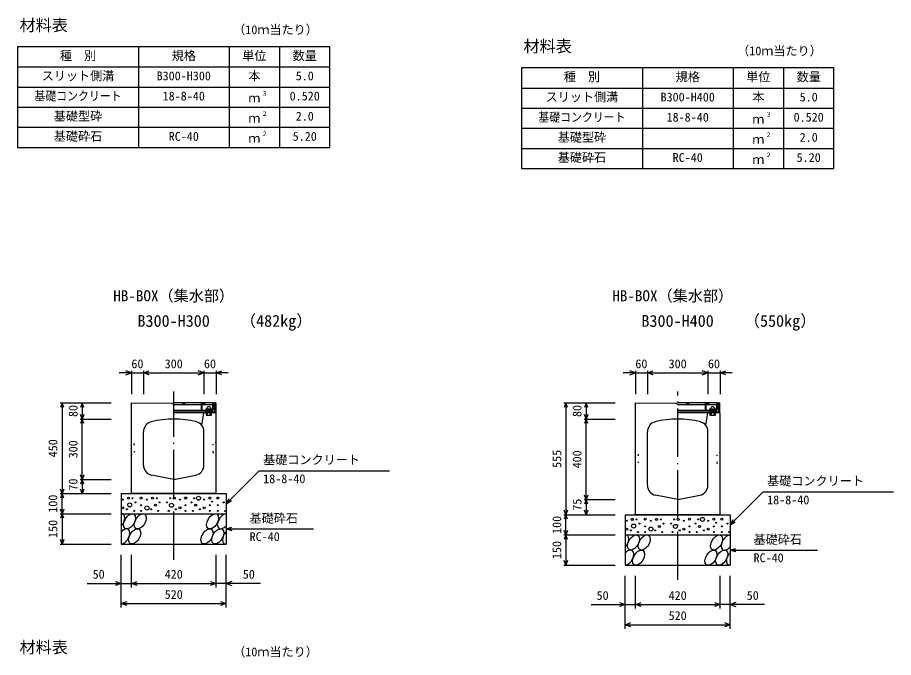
# Model space of a CAD drawing. Units: millimetres, scale not verified. Extents: x -16800 to 16800, y -5940 to 5940.
# Drawn here: x 6375 to 10721, y -575 to 2600 of the extents above; entities that cross this region are included whole.
import ezdxf
from ezdxf.enums import TextEntityAlignment as Align

# ---------------------------------------------------------------- set-up
doc = ezdxf.new("R2010")
doc.units = ezdxf.units.MM
doc.header["$LTSCALE"] = 20
doc.linetypes.add('DOTTED', pattern=[1.75, 0.25, -1.5])
doc.linetypes.add('LONG_DASHED_DOTTED', pattern=[15.25, 12, -1.5, 0.25, -1.5])
for name, color, linetype, lineweight in [('0-0_DIM', 7, 'Continuous', 25), ('0-2_HATCH', 6, 'Continuous', 25), ('0-3_HYO', 3, 'Continuous', 25), ('0-4_HYO2', 4, 'Continuous', 25), ('0-5_OUTLINE', 3, 'Continuous', 25), ('0-6_OUTLINE2', 4, 'DOTTED', 25), ('0-7_TXT', 7, 'Continuous', 25)]:
    doc.layers.add(name, color=color, linetype=linetype, lineweight=lineweight)
doc.styles.add('ＭＳ ゴシック', font='')
doc.styles.get('ＭＳ ゴシック').set_extended_font_data('MS Gothic')

msp = doc.modelspace()

# ---------------------------------------------------------------- linework, layer by layer
at = {"layer": '0-0_DIM'}
for p, q in [((6940, 836.78), (6880, 836.78)), ((6940, 846.78), (6940, 731.78)), ((7000, 846.78), (7000, 731.78)), ((7300, 846.78), (7300, 731.78)), ((7360, 846.78), (7360, 731.78)), ((7420, 836.78), (7360, 836.78)), ((9440, 836.78), (9380, 836.78)), ((9440, 846.78), (9440, 731.78)), ((9500, 846.78), (9500, 731.78)), ((9800, 846.78), (9800, 731.78)), ((9860, 846.78), (9860, 731.78)), ((9920, 836.78), (9860, 836.78)), ((6585.8, 687.85), (6840, 687.85)), ((6595.8, 687.85), (6595.8, 237.85)), ((6695.8, 687.85), (6695.8, 607.85)), ((9085.8, 687.85), (9340, 687.85)), ((9095.8, 687.85), (9095.8, 132.85)), ((9195.8, 687.85), (9195.8, 607.85)), ((6685.8, 607.85), (6840, 607.85)), ((6695.8, 307.85), (6695.8, 607.85)), ((9185.8, 607.85), (9340, 607.85)), ((9195.8, 207.85), (9195.8, 607.85)), ((7573.65, 351.5), (7410, 187.85)), ((7573.65, 351.5), (8220.53, 351.5)), ((6685.8, 307.85), (6840, 307.85)), ((6695.8, 307.85), (6695.8, 237.85)), ((6585.8, 237.85), (6840, 237.85)), ((6595.8, 137.85), (6595.8, 237.85)), ((10073.65, 246.5), (9910, 82.85)), ((10073.65, 246.5), (10720.53, 246.5)), ((7410, 187.85), (7425, 213.83)), ((7410, 187.85), (7435.98, 202.85)), ((9185.8, 207.85), (9340, 207.85)), ((9195.8, 207.85), (9195.8, 132.85)), ((6585.8, 137.85), (6840, 137.85)), ((6595.8, 137.85), (6595.8, -12.15)), ((9085.8, 132.85), (9340, 132.85)), ((9095.8, 32.85), (9095.8, 132.85)), ((9910, 82.85), (9925, 108.83)), ((9910, 82.85), (9935.98, 97.85)), ((7410, 62.85), (7438.98, 70.61)), ((7410, 62.85), (7843.31, 62.85)), ((7410, 62.85), (7438.98, 55.08)), ((9085.8, 32.85), (9340, 32.85)), ((9095.8, 32.85), (9095.8, -117.15)), ((6585.8, -12.15), (6840, -12.15)), ((9910, -42.15), (9938.98, -34.39)), ((9910, -42.15), (10343.31, -42.15)), ((9910, -42.15), (9938.98, -49.92)), ((6890, -327.67), (6890, -65.32)), ((6940, -227.67), (6940, -65.32)), ((7360, -227.67), (7360, -65.32)), ((7410, -327.67), (7410, -65.32)), ((9085.8, -117.15), (9340, -117.15)), ((9390, -432.67), (9390, -170.32)), ((9440, -332.67), (9440, -170.32)), ((9860, -332.67), (9860, -170.32)), ((9910, -432.67), (9910, -170.32)), ((6720, -207.67), (6890, -207.67)), ((6890, -207.67), (6940, -207.67)), ((6940, -207.67), (7360, -207.67)), ((6890, -307.67), (7410, -307.67)), ((9220, -312.67), (9390, -312.67)), ((9390, -312.67), (9440, -312.67)), ((9440, -312.67), (9860, -312.67)), ((9390, -412.67), (9910, -412.67))]:
    msp.add_line(p, q, dxfattribs=at)
at = {"layer": '0-0_DIM', "linetype": 'LONG_DASHED_DOTTED'}
for p, q in [((7150, -90.42), (7150, 743.95)), ((9650, -190.42), (9650, 743.95))]:
    msp.add_line(p, q, dxfattribs=at)
at = {"layer": '0-0_DIM'}
for points in [[(6911.81, 826.52), (6940, 836.78), (6911.81, 847.04)], [(6940, 836.78), (7000, 836.78), (7300, 836.78), (7360, 836.78)], [(7028.19, 826.52), (7000, 836.78), (7028.19, 847.04)], [(7271.81, 826.52), (7300, 836.78), (7271.81, 847.04)], [(7388.19, 826.52), (7360, 836.78), (7388.19, 847.04)], [(9411.81, 826.52), (9440, 836.78), (9411.81, 847.04)], [(9440, 836.78), (9500, 836.78), (9800, 836.78), (9860, 836.78)], [(9528.19, 826.52), (9500, 836.78), (9528.19, 847.04)], [(9771.81, 826.52), (9800, 836.78), (9771.81, 847.04)], [(9888.19, 826.52), (9860, 836.78), (9888.19, 847.04)], [(6604.01, 665.3), (6595.8, 687.85), (6587.59, 665.3)], [(6704.01, 665.3), (6695.8, 687.85), (6687.59, 665.3)], [(9104.01, 665.3), (9095.8, 687.85), (9087.59, 665.3)], [(9204.01, 665.3), (9195.8, 687.85), (9187.59, 665.3)], [(6704.01, 630.4), (6695.8, 607.85), (6687.59, 630.4)], [(9204.01, 630.4), (9195.8, 607.85), (9187.59, 630.4)], [(6704.01, 585.3), (6695.8, 607.85), (6687.59, 585.3)], [(9204.01, 585.3), (9195.8, 607.85), (9187.59, 585.3)], [(6704.01, 330.4), (6695.8, 307.85), (6687.59, 330.4)], [(6704.01, 285.3), (6695.8, 307.85), (6687.59, 285.3)], [(6604.01, 260.4), (6595.8, 237.85), (6587.59, 260.4)], [(6604.01, 215.3), (6595.8, 237.85), (6587.59, 215.3)], [(6704.01, 260.4), (6695.8, 237.85), (6687.59, 260.4)], [(9204.01, 230.4), (9195.8, 207.85), (9187.59, 230.4)], [(9204.01, 185.3), (9195.8, 207.85), (9187.59, 185.3)], [(6604.01, 160.4), (6595.8, 137.85), (6587.59, 160.4)], [(6604.01, 115.3), (6595.8, 137.85), (6587.59, 115.3)], [(9104.01, 155.4), (9095.8, 132.85), (9087.59, 155.4)], [(9104.01, 110.3), (9095.8, 132.85), (9087.59, 110.3)], [(9204.01, 155.4), (9195.8, 132.85), (9187.59, 155.4)], [(9104.01, 55.4), (9095.8, 32.85), (9087.59, 55.4)], [(6604.01, 10.4), (6595.8, -12.15), (6587.59, 10.4)], [(9104.01, 10.3), (9095.8, 32.85), (9087.59, 10.3)], [(9104.01, -94.6), (9095.8, -117.15), (9087.59, -94.6)], [(6861.81, -197.41), (6890, -207.67), (6861.81, -217.93)], [(6968.19, -217.93), (6940, -207.67), (6968.19, -197.41)], [(7331.81, -197.41), (7360, -207.67), (7331.81, -217.93)], [(7580, -207.67), (7410, -207.67), (7360, -207.67)], [(7438.19, -197.41), (7410, -207.67), (7438.19, -217.93)], [(6918.19, -317.93), (6890, -307.67), (6918.19, -297.41)], [(7381.81, -297.41), (7410, -307.67), (7381.81, -317.93)], [(9361.81, -302.41), (9390, -312.67), (9361.81, -322.93)], [(9468.19, -322.93), (9440, -312.67), (9468.19, -302.41)], [(9831.81, -302.41), (9860, -312.67), (9831.81, -322.93)], [(9938.19, -302.41), (9910, -312.67), (9938.19, -322.93)], [(10080, -312.67), (9910, -312.67), (9860, -312.67)], [(9418.19, -422.93), (9390, -412.67), (9418.19, -402.41)], [(9881.81, -402.41), (9910, -412.67), (9881.81, -422.93)]]:
    msp.add_lwpolyline(points, dxfattribs=at)
at = {"layer": '0-2_HATCH'}
for p, q in [((7348, 687.85), (7150, 687.85)), ((7150, 679.85), (7286, 679.85)), ((7150, 651.85), (7343.5, 651.85)), ((7286, 687.85), (7286, 651.85)), ((7290.5, 651.85), (7290.5, 687.85)), ((7290.5, 679.85), (7343.5, 679.85)), ((7310.14, 657.85), (7337.86, 657.85)), ((7310.14, 645.35), (7310.14, 657.85)), ((7317.07, 645.35), (7317.07, 657.85)), ((7330.93, 645.35), (7330.93, 657.85)), ((7337.86, 657.85), (7337.86, 645.35)), ((7343.5, 643.85), (7343.5, 687.85)), ((7352, 687.85), (7352, 646.85)), ((7358, 687.85), (7352, 687.85)), ((7358, 687.85), (7358, 637.85)), ((9848, 687.85), (9650, 687.85)), ((9650, 679.85), (9786, 679.85)), ((9650, 651.85), (9843.5, 651.85)), ((9786, 687.85), (9786, 651.85)), ((9790.5, 651.85), (9790.5, 687.85)), ((9790.5, 679.85), (9843.5, 679.85)), ((9810.14, 657.85), (9837.86, 657.85)), ((9810.14, 645.35), (9810.14, 657.85)), ((9817.07, 645.35), (9817.07, 657.85)), ((9830.93, 645.35), (9830.93, 657.85)), ((9837.86, 657.85), (9837.86, 645.35)), ((9843.5, 643.85), (9843.5, 687.85)), ((9852, 687.85), (9852, 646.85)), ((9858, 687.85), (9852, 687.85)), ((9858, 687.85), (9858, 637.85)), ((7150, 643.85), (7349, 643.85)), ((7307.5, 645.35), (7340.5, 645.35)), ((7307.5, 643.85), (7307.5, 645.35)), ((7324, 643.85), (7307.5, 643.85)), ((7308, 643.85), (7308, 637.85)), ((7358, 637.85), (7308, 637.85)), ((7337.86, 645.35), (7310.14, 645.35)), ((7337.86, 637.85), (7310.14, 637.85)), ((7310.14, 637.85), (7310.14, 627.85)), ((7310.14, 627.85), (7337.86, 627.85)), ((7317.07, 627.85), (7317.07, 637.85)), ((7340.5, 643.85), (7324, 643.85)), ((7330.93, 627.85), (7330.93, 637.85)), ((7337.86, 627.85), (7337.86, 637.85)), ((7340.5, 645.35), (7340.5, 643.85)), ((9650, 643.85), (9849, 643.85)), ((9807.5, 645.35), (9840.5, 645.35)), ((9807.5, 643.85), (9807.5, 645.35)), ((9824, 643.85), (9807.5, 643.85)), ((9808, 643.85), (9808, 637.85)), ((9858, 637.85), (9808, 637.85)), ((9837.86, 645.35), (9810.14, 645.35)), ((9837.86, 637.85), (9810.14, 637.85)), ((9810.14, 637.85), (9810.14, 627.85)), ((9810.14, 627.85), (9837.86, 627.85)), ((9817.07, 627.85), (9817.07, 637.85)), ((9840.5, 643.85), (9824, 643.85)), ((9830.93, 627.85), (9830.93, 637.85)), ((9837.86, 627.85), (9837.86, 637.85)), ((9840.5, 645.35), (9840.5, 643.85))]:
    msp.add_line(p, q, dxfattribs=at)
for points in [[(7203, 687.85), (7203, 681.85), (7197, 681.85), (7197, 687.85)], [(7303, 687.85), (7303, 681.85), (7297, 681.85), (7297, 687.85)], [(7348, 687.85), (7348, 655.85), (7343.5, 655.85)], [(9703, 687.85), (9703, 681.85), (9697, 681.85), (9697, 687.85)], [(9803, 687.85), (9803, 681.85), (9797, 681.85), (9797, 687.85)], [(9848, 687.85), (9848, 655.85), (9843.5, 655.85)]]:
    msp.add_lwpolyline(points, dxfattribs=at)
for centre, radius in [((6924.97, 215.03), 5), ((6946, 215.03), 2.5), ((6988.89, 215.9), 5), ((7044.97, 215.03), 5), ((7066, 215.03), 2.5), ((7131.86, 215.03), 2.5), ((7152.89, 215.03), 5), ((7208.96, 215.9), 5), ((7251.86, 215.03), 2.5), ((7272.89, 215.03), 10), ((7328.96, 215.9), 5), ((7368.81, 215.9), 5), ((6896.93, 208.02), 2.5), ((6931.51, 182.01), 10), ((6960.02, 194.01), 2.5), ((6988.89, 180.01), 2.5), ((7016.93, 166.88), 10), ((7016.93, 208.02), 2.5), ((7058.99, 180.01), 5), ((7080.02, 194.01), 2.5), ((7117.84, 194.01), 2.5), ((7138.87, 180.01), 10), ((7180.92, 208.02), 2.5), ((7208.96, 180.01), 2.5), ((7237.84, 194.01), 2.5), ((7258.87, 180.01), 5), ((7300.92, 208.02), 2.5), ((7328.96, 180.01), 2.5), ((7340.3, 198.33), 2.5), ((7368.81, 180.01), 2.5), ((7397.68, 194.01), 2.5), ((6896.93, 166.88), 5), ((6917.96, 159.87), 2.5), ((6953.01, 152), 2.5), ((6988.89, 152), 2.5), ((7037.96, 159.87), 2.5), ((7073.01, 152), 2.5), ((7124.85, 152), 2.5), ((7159.89, 159.87), 2.5), ((7180.92, 166.88), 5), ((7208.96, 152), 2.5), ((7244.85, 152), 2.5), ((7279.89, 159.87), 2.5), ((7300.92, 166.88), 5), ((7328.96, 152), 2.5), ((7368.81, 152), 2.5), ((7404.69, 152), 2.5), ((9396.93, 103.02), 2.5), ((9424.97, 110.03), 5), ((9431.51, 77.01), 10), ((9446, 110.03), 2.5), ((9460.02, 89.01), 2.5), ((9488.89, 110.9), 5), ((9516.93, 103.02), 2.5), ((9544.97, 110.03), 5), ((9566, 110.03), 2.5), ((9580.02, 89.01), 2.5), ((9617.84, 89.01), 2.5), ((9631.86, 110.03), 2.5), ((9652.89, 110.03), 5), ((9680.92, 103.02), 2.5), ((9708.96, 110.9), 5), ((9737.84, 89.01), 2.5), ((9751.86, 110.03), 2.5), ((9772.89, 110.03), 10), ((9800.92, 103.02), 2.5), ((9828.96, 110.9), 5), ((9840.3, 93.33), 2.5), ((9868.81, 110.9), 5), ((9897.68, 89.01), 2.5), ((9396.93, 61.88), 5), ((9417.96, 54.87), 2.5), ((9453.01, 47), 2.5), ((9488.89, 75.01), 2.5), ((9488.89, 47), 2.5), ((9516.93, 61.88), 10), ((9537.96, 54.87), 2.5), ((9558.99, 75.01), 5), ((9573.01, 47), 2.5), ((9624.85, 47), 2.5), ((9638.87, 75.01), 10), ((9659.9, 54.87), 2.5), ((9680.92, 61.88), 5), ((9708.96, 75.01), 2.5), ((9708.96, 47), 2.5), ((9744.85, 47), 2.5), ((9758.87, 75.01), 5), ((9779.9, 54.87), 2.5), ((9800.92, 61.88), 5), ((9828.96, 75.01), 2.5), ((9828.96, 47), 2.5), ((9868.81, 75.01), 2.5), ((9868.81, 47), 2.5), ((9904.69, 47), 2.5)]:
    msp.add_circle(centre, radius, dxfattribs=at)
for centre, radius, start, end in [((7324, 657.85), 11, 0, 180), ((9824, 657.85), 11, 0, 180), ((7349, 646.85), 3, 270, 0), ((9849, 646.85), 3, 270, 0)]:
    msp.add_arc(centre, radius, start, end, dxfattribs=at)
for centre, start_param, end_param in [((6877.64, 100.33), 4.385593, 6.6745444), ((7396.14, 100.33), 0.3357715, 4.4411806), ((6902.96, 25.34), 3.5111464, 7.548991), ((7421.46, 25.34), 1.2110787, 3.5658734), ((9377.64, -4.67), 4.385593, 6.6745444), ((9896.14, -4.67), 0.3357715, 4.4411806), ((9402.96, -79.66), 3.5111464, 7.548991), ((9921.46, -79.66), 1.2110787, 3.5658734)]:
    msp.add_ellipse(centre, major_axis=(21.81, 35.31), ratio=0.5792, start_param=start_param, end_param=end_param, dxfattribs=at)
for centre in [(6930.84, 100.33), (6984.05, 100.33), (7342.93, 100.33), (6956.16, 25.34), (7315.04, 25.34), (7368.25, 25.34), (9430.84, -4.67), (9484.05, -4.67), (9842.93, -4.67), (9456.17, -79.66), (9815.05, -79.66), (9868.25, -79.66)]:
    msp.add_ellipse(centre, major_axis=(21.81, 35.31), ratio=0.5792, dxfattribs=at)
at = {"layer": '0-3_HYO'}
for p, q in [((6975, 2455.16), (6975, 1955.16)), ((7425, 2455.16), (7425, 1955.16)), ((7675, 2455.16), (7675, 1955.16)), ((6375, 2355.16), (7925, 2355.16)), ((9475, 2350.16), (9475, 1850.16)), ((9925, 2350.16), (9925, 1850.16)), ((10175, 2350.16), (10175, 1850.16)), ((8875, 2250.16), (10425, 2250.16))]:
    msp.add_line(p, q, dxfattribs=at)
for points in [[(6375, 1955.16), (7925, 1955.16), (7925, 2455.16), (6375, 2455.16)], [(8875, 1850.16), (10425, 1850.16), (10425, 2350.16), (8875, 2350.16)]]:
    msp.add_lwpolyline(points, close=True, dxfattribs=at)
at = {"layer": '0-4_HYO2'}
for p, q in [((6375, 2255.16), (7925, 2255.16)), ((6375, 2155.16), (7925, 2155.16)), ((8875, 2150.16), (10425, 2150.16)), ((6375, 2055.16), (7925, 2055.16)), ((8875, 2050.16), (10425, 2050.16)), ((8875, 1950.16), (10425, 1950.16))]:
    msp.add_line(p, q, dxfattribs=at)
at = {"layer": '0-5_OUTLINE'}
for p, q in [((6940, 237.85), (6940, 687.85)), ((6940, 687.85), (7142.5, 685.82)), ((7144, 682.75), (7142.5, 685.82)), ((7144, 682.75), (7150, 682.75)), ((9440, 132.85), (9440, 687.85)), ((9440, 687.85), (9642.5, 685.82)), ((9644, 682.75), (9642.5, 685.82)), ((9644, 682.75), (9650, 682.75)), ((7360, 637.85), (7150, 637.85)), ((7290, 575.15), (7300, 637.85)), ((7360, 237.85), (7360, 637.85)), ((9860, 637.85), (9650, 637.85)), ((9790, 575.15), (9800, 637.85)), ((9860, 132.85), (9860, 637.85)), ((7000, 378.84), (7000, 545.15)), ((7300, 378.84), (7300, 545.15)), ((9500, 278.84), (9500, 545.15)), ((9800, 278.84), (9800, 545.15)), ((7150, 307.85), (7040.19, 329.81)), ((7150, 307.85), (7259.81, 329.81)), ((6890, 237.85), (6890, 137.85)), ((6890, 237.85), (7410, 237.85)), ((7360, 237.85), (6940, 237.85)), ((9650, 207.85), (9540.19, 229.81)), ((9650, 207.85), (9759.81, 229.81)), ((6890, 137.85), (7410, 137.85)), ((9390, 132.85), (9390, 32.85)), ((9390, 132.85), (9910, 132.85)), ((9860, 132.85), (9440, 132.85)), ((9390, 32.85), (9910, 32.85))]:
    msp.add_line(p, q, dxfattribs=at)
for points in [[(7410, 237.85), (7410, 137.85), (7410, -12.15)], [(6890, 137.85), (6890, -12.15), (7410, -12.15)], [(9910, 132.85), (9910, 32.85), (9910, -117.15)], [(9390, 32.85), (9390, -117.15), (9910, -117.15)]]:
    msp.add_lwpolyline(points, dxfattribs=at)
for centre, radius, start, end in [((7050, 545.15), 50, 104.47751, 180), ((7150, 157.85), 450, 75.52249, 104.47751), ((7250, 545.15), 50, 0, 75.52249), ((9550, 545.15), 50, 104.47751, 180), ((9650, 157.85), 450, 75.52249, 104.47751), ((9750, 545.15), 50, 0, 75.52249), ((7050, 378.84), 50, 180, 258.69007), ((7250, 378.84), 50, 281.30993, 0), ((9550, 278.84), 50, 180, 258.69007), ((9750, 278.84), 50, 281.30993, 0)]:
    msp.add_arc(centre, radius, start, end, dxfattribs=at)
at = {"layer": '0-6_OUTLINE2'}
for p, q in [((6940, 432.85), (6956, 442.85)), ((9440, 380.35), (9456, 390.35))]:
    msp.add_line(p, q, dxfattribs=at)
for points in [[(6956, 442.85), (6956, 482.85), (6940, 492.85)], [(7360, 492.85), (7344, 482.85), (7344, 442.85), (7360, 432.85)], [(9456, 390.35), (9456, 430.35), (9440, 440.35)], [(9860, 440.35), (9844, 430.35), (9844, 390.35), (9860, 380.35)]]:
    msp.add_lwpolyline(points, dxfattribs=at)

# ---------------------------------------------------------------- texts
at = {"layer": '0-0_DIM', "style": 'ＭＳ ゴシック'}
for s, p in [('60', (6940, 846.78)), ('300', (7105, 846.78)), ('60', (7300, 846.78)), ('60', (9440, 846.78)), ('300', (9605, 846.78)), ('60', (9800, 846.78)), ('基礎コンクリート', (7593.65, 370.24)), ('18-8-40', (7593.65, 276.42)), ('基礎コンクリート', (10093.65, 265.24)), ('18-8-40', (10093.65, 171.42)), ('基礎砕石', (7526.32, 80.02)), ('RC-40', (7526.32, -10.67)), ('基礎砕石', (10026.32, -24.98)), ('RC-40', (10026.32, -115.67)), ('50', (6747.56, -197.67)), ('420', (7105, -197.67)), ('50', (7492.44, -197.67)), ('520', (7105, -297.67)), ('50', (9247.56, -302.67)), ('420', (9605, -302.67)), ('50', (9992.44, -302.67)), ('520', (9605, -402.67))]:
    msp.add_text(s, height=43.99, dxfattribs=at).set_placement(p, align=Align.BOTTOM_LEFT)
for s, p in [('80', (6685.8, 617.85)), ('80', (9185.8, 617.85)), ('450', (6585.8, 417.85)), ('300', (6685.8, 412.85)), ('555', (9085.8, 365.35)), ('400', (9185.8, 362.85)), ('70', (6685.8, 252.85)), ('100', (6585.8, 142.85)), ('75', (9185.8, 152.85)), ('150', (6585.8, 17.85)), ('100', (9085.8, 37.85)), ('150', (9085.8, -87.15))]:
    msp.add_text(s, height=43.99, rotation=90, dxfattribs=at).set_placement(p, align=Align.BOTTOM_LEFT)
at = {"layer": '0-7_TXT', "style": 'ＭＳ ゴシック'}
for s, height, p in [('材料表', 58.65, (6385, 2515.16)), ('（10ｍ当たり）', 43.99, (7445, 2504.16)), ('材料表', 58.65, (8885, 2410.16)), ('種\u3000別', 43.99, (6585, 2375.16)), ('規格', 43.99, (7140, 2375.16)), ('単位', 43.99, (7490, 2375.16)), ('数量', 43.99, (7740, 2375.16)), ('（10ｍ当たり）', 43.99, (9945, 2399.16)), ('スリット側溝', 43.99, (6495, 2275.16)), ('B300-H300', 43.99, (7065, 2275.16)), ('本', 43.99, (7520, 2275.16)), ('5.0', 43.99, (7755, 2275.16)), ('種\u3000別', 43.99, (9085, 2270.16)), ('規格', 43.99, (9640, 2270.16)), ('単位', 43.99, (9990, 2270.16)), ('数量', 43.99, (10240, 2270.16)), ('18-8-40', 43.99, (7095, 2175.16)), ('３', 21.99, (7585.54, 2205.53)), ('0.520', 43.99, (7725, 2175.16)), ('スリット側溝', 43.99, (8995, 2170.16)), ('B300-H400', 43.99, (9565, 2170.16)), ('本', 43.99, (10020, 2170.16)), ('5.0', 43.99, (10255, 2170.16)), ('ｍ', 43.99, (7520, 2165.16)), ('基礎型砕', 43.99, (6555, 2075.16)), ('２', 21.99, (7585.54, 2105.53)), ('2.0', 43.99, (7755, 2075.16)), ('３', 21.99, (10085.54, 2100.53)), ('ｍ', 43.99, (7520, 2065.16)), ('18-8-40', 43.99, (9595, 2070.16)), ('ｍ', 43.99, (10020, 2060.16)), ('0.520', 43.99, (10225, 2070.16)), ('基礎砕石', 43.99, (6555, 1975.16)), ('RC-40', 43.99, (7125, 1975.16)), ('ｍ', 43.99, (7520, 1965.16)), ('２', 21.99, (7585.54, 2005.53)), ('5.20', 43.99, (7740, 1975.16)), ('基礎型砕', 43.99, (9055, 1970.16)), ('ｍ', 43.99, (10020, 1960.16)), ('２', 21.99, (10085.54, 2000.53)), ('2.0', 43.99, (10255, 1970.16)), ('基礎砕石', 43.99, (9055, 1870.16)), ('RC-40', 43.99, (9625, 1870.16)), ('２', 21.99, (10085.54, 1900.53)), ('5.20', 43.99, (10240, 1870.16)), ('ｍ', 43.99, (10020, 1860.16)), ('HB-BOX（集水部）', 54.99, (6850, 1175.35)), ('HB-BOX（集水部）', 54.99, (9325.57, 1175.35)), ('（482kg）', 58.65, (7478.37, 1047.85)), ('（550kg）', 58.65, (9978.37, 1047.85)), ('B300-H300', 58.65, (6970, 1047.85)), ('B300-H400', 58.65, (9470, 1047.85)), ('材料表', 58.65, (6385, -571.61)), ('（10ｍ当たり）', 43.99, (7445, -582.62))]:
    msp.add_text(s, height=height, dxfattribs=at).set_placement(p, align=Align.BOTTOM_LEFT)
at = {"layer": '0-7_TXT', "style": 'ＭＳ ゴシック', "width": 0.9}
for p in [(6459, 2175.16), (8959, 2070.16)]:
    msp.add_text('基礎コンクリート', height=43.99, dxfattribs=at).set_placement(p, align=Align.BOTTOM_LEFT)

doc.saveas('drawing.dxf')
